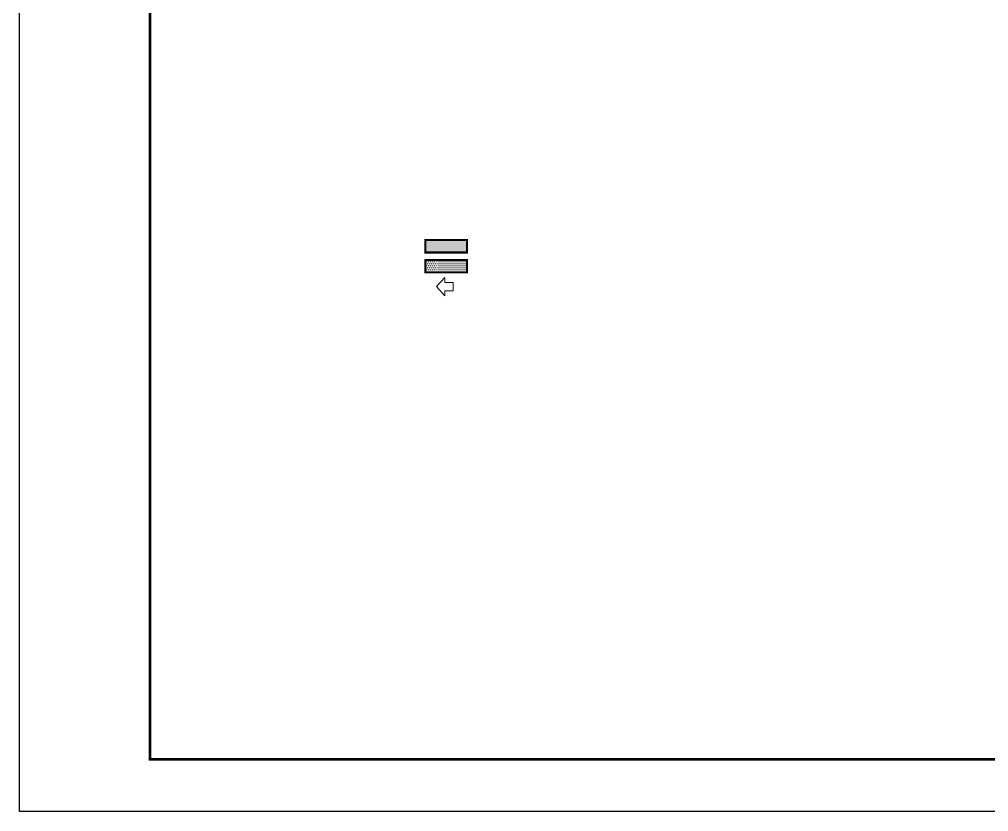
# Model space of a CAD drawing. Extents: x -85320 to 1679916, y -1321939 to 627.
# Drawn here: x 1023540 to 1046766, y -801779 to -782799 of the extents above; entities that cross this region are included whole.
import ezdxf

# ---------------------------------------------------------------- set-up
doc = ezdxf.new("R2010")
doc.units = 0
doc.header["$LTSCALE"] = 1000
for name, color, linetype in [('BORDER', 7, 'Continuous'), ('打印线框', 7, 'Continuous'), ('拉模', 7, 'Continuous')]:
    doc.layers.add(name, color=color, linetype=linetype)
doc.layers.add('WCOL', color=7, linetype='Continuous', lineweight=0)
doc.layers.add('WCOL_HATCH', color=251, linetype='Continuous', lineweight=0)

# ---------------------------------------------------------------- blocks, each defined once
blk = doc.blocks.new('图框1')
at = {"layer": 'BORDER', "const_width": 50}
blk.add_lwpolyline([(1377779, -823089), (1377779, -783089), (1433679, -783089), (1433679, -823089)], close=True, dxfattribs=at)

msp = doc.modelspace()

# ---------------------------------------------------------------- hatches: boundary and pattern name
at = {"layer": 'WCOL'}
h = msp.add_hatch(color=6, dxfattribs=at)
h.dxf.hatch_style = 1
h.paths.add_polyline_path([(1033265.973, -788384.251), (1034265.973, -788384.251), (1034265.973, -788084.251), (1033265.973, -788084.251)])
at = {"layer": 'WCOL_HATCH'}
h = msp.add_hatch(dxfattribs=at)
h.set_pattern_fill('DOTS', color=256, scale=30, style=0)
h.set_pattern_definition([(0, (-436441.726, -203057.886), (23.8125, 47.625), [0, -47.625])])
h.paths.add_polyline_path([(1033265.973, -788861.477), (1034265.973, -788861.477), (1034265.973, -788561.477), (1033265.973, -788561.477)])

# ---------------------------------------------------------------- linework, layer by layer
at = {"layer": 'WCOL', "const_width": 50}
for points in [[(1033265.973, -788384.251), (1034265.973, -788384.251), (1034265.973, -788084.251), (1033265.973, -788084.251)], [(1033265.973, -788861.477), (1034265.973, -788861.477), (1034265.973, -788561.477), (1033265.973, -788561.477)]]:
    msp.add_lwpolyline(points, close=True, dxfattribs=at)
at = {"layer": 'WCOL'}
msp.add_lwpolyline([(1033732.013, -788982.247), (1033732.013, -789102.247), (1033932.013, -789102.247), (1033932.013, -789302.247), (1033732.013, -789302.247), (1033732.013, -789422.247), (1033532.013, -789202.247), (1033732.013, -788982.247)], dxfattribs=at)
at = {"layer": '打印线框', "color": 1}
msp.add_lwpolyline([(1023539.778, -801778.774), (1023539.778, -749243.421), (1097839.778, -749243.421), (1097839.778, -801778.774)], close=True, dxfattribs=at)

# ---------------------------------------------------------------- block references
at = {"layer": '拉模', "color": 3, "xscale": 1.250841750841755, "yscale": 1.250841750841755, "zscale": 1.250841750841755}
msp.add_blockref('图框1', (-696716.55, 229025.771), dxfattribs=at)

doc.saveas('drawing.dxf')
